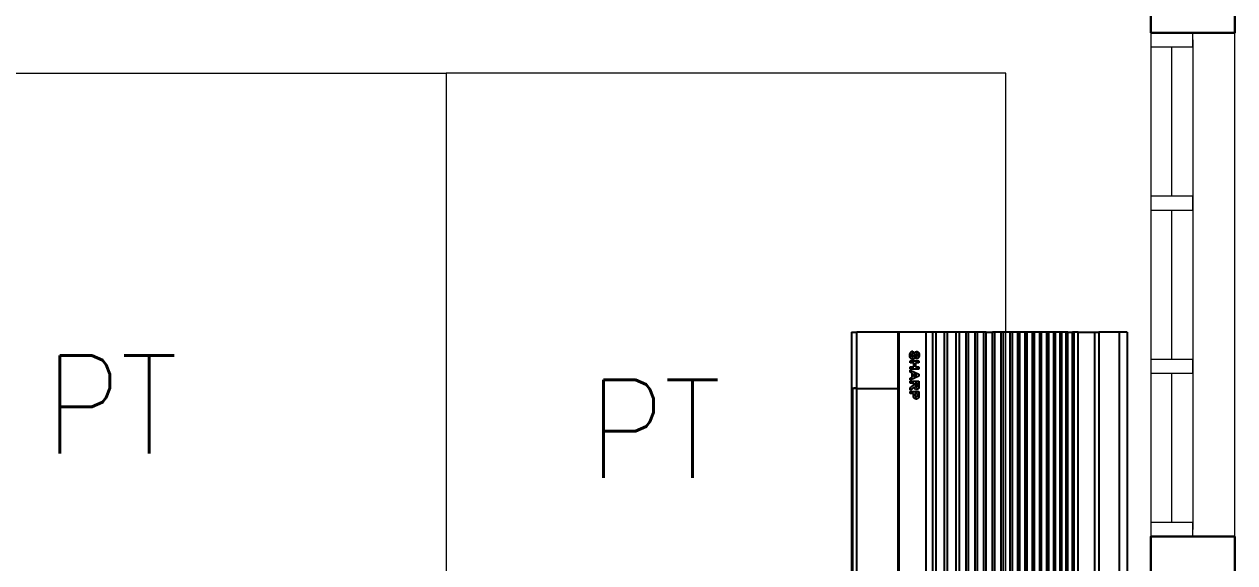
# Model space of a CAD drawing. Header units: inches. Extents: x -86208230 to 200276, y 9267 to 1246656.
# Drawn here: x 131778 to 136104, y 47917 to 49842 of the extents above; entities that cross this region are included whole.
import ezdxf

# ---------------------------------------------------------------- set-up
doc = ezdxf.new("R2010")
doc.units = ezdxf.units.IN
doc.header["$MEASUREMENT"] = 0
for name, color, linetype, lineweight in [('1', 8, 'Continuous', 9), ('LW', 8, 'Continuous', 20), ('t3', 8, 'Continuous', 25), ('wall', 8, 'Continuous', 30), ('WIN', 8, 'Continuous', 18)]:
    doc.layers.add(name, color=color, linetype=linetype, lineweight=lineweight)
doc.layers.add('Edges', color=7, linetype='Continuous')
doc.styles.add('LAILA', font='romans.shx', dxfattribs={"width": 0.85})

# ---------------------------------------------------------------- blocks, each defined once
blk = doc.blocks.new('air con')
at = {"layer": 'Edges'}
for p, q in [((71.4, 41.9), (152.4, 41.9)), ((71.4, 41.9), (71.4, 41.09)), ((71.4, 41.09), (152.4, 41.09)), ((71.4, 41.09), (71.4, 39.12)), ((71.4, 39.12), (152.4, 39.12)), ((71.4, 38.72), (71.4, 39.12)), ((152.4, 38.72), (71.4, 38.72)), ((71.4, 37.09), (71.4, 38.72)), ((71.4, 37.09), (71.4, 36.7)), ((152.4, 37.09), (71.4, 37.09)), ((152.4, 36.7), (71.4, 36.7)), ((71.4, 36.7), (71.4, 36.54)), ((152.4, 36.54), (71.4, 36.54)), ((71.4, 36.08), (71.4, 36.54)), ((152.4, 36.08), (71.4, 36.08)), ((71.4, 36.08), (71.4, 35.91)), ((152.4, 35.91), (71.4, 35.91)), ((71.4, 35.91), (71.4, 35.49)), ((71.4, 35.49), (71.4, 35.34)), ((152.4, 35.49), (71.4, 35.49)), ((152.4, 35.34), (71.4, 35.34)), ((71.4, 35.34), (71.4, 34.88)), ((152.4, 34.88), (71.4, 34.88)), ((71.4, 34.88), (71.4, 34.71)), ((152.4, 34.71), (71.4, 34.71)), ((71.4, 34.71), (71.4, 34.21)), ((152.4, 34.21), (71.4, 34.21)), ((71.4, 34.21), (71.4, 34.02)), ((71.4, 34.02), (71.4, 33.51)), ((152.4, 34.02), (71.4, 34.02)), ((152.4, 33.51), (71.4, 33.51)), ((71.4, 33.51), (71.4, 33.33)), ((152.4, 33.33), (71.4, 33.33)), ((71.4, 33.33), (71.4, 32.83)), ((152.4, 32.83), (71.4, 32.83)), ((71.4, 32.83), (71.4, 32.62)), ((152.4, 32.62), (71.4, 32.62)), ((71.4, 32.62), (71.4, 32.1)), ((152.4, 32.1), (71.4, 32.1)), ((71.4, 32.1), (71.4, 31.91)), ((152.4, 31.91), (71.4, 31.91)), ((71.4, 31.91), (71.4, 31.38)), ((152.4, 31.38), (71.4, 31.38)), ((71.4, 31.38), (71.4, 31.19)), ((152.4, 31.19), (71.4, 31.19)), ((71.4, 31.19), (71.4, 30.65)), ((152.4, 30.65), (71.4, 30.65)), ((71.4, 30.65), (71.4, 30.44)), ((152.4, 30.44), (71.4, 30.44)), ((71.4, 30.44), (71.4, 29.79)), ((152.4, 29.79), (71.4, 29.79)), ((71.4, 29.79), (71.4, 29.56)), ((71.4, 29.56), (71.4, 28.93)), ((152.4, 29.56), (71.4, 29.56)), ((152.4, 28.93), (71.4, 28.93)), ((71.4, 28.93), (71.4, 28.71)), ((152.4, 28.71), (71.4, 28.71)), ((71.4, 28.09), (71.4, 28.71)), ((152.4, 28.09), (71.4, 28.09)), ((71.4, 28.09), (71.4, 27.87)), ((71.4, 27.87), (71.4, 27.23)), ((152.4, 27.87), (71.4, 27.87)), ((152.4, 27.23), (71.4, 27.23)), ((71.4, 27.23), (71.4, 27.02)), ((71.4, 27.02), (71.4, 26.35)), ((152.4, 27.02), (71.4, 27.02)), ((152.4, 26.35), (71.4, 26.35)), ((71.4, 26.35), (71.4, 26.12)), ((152.4, 26.12), (71.4, 26.12)), ((71.4, 26.12), (71.4, 25.47)), ((152.4, 25.47), (71.4, 25.47)), ((71.4, 25.47), (71.4, 25.16)), ((152.4, 25.16), (71.4, 25.16)), ((71.4, 25.16), (71.4, 24.3)), ((152.4, 24.3), (71.4, 24.3)), ((71.4, 24.3), (71.4, 24)), ((152.4, 24), (71.4, 24)), ((71.4, 24), (71.4, 23.18)), ((71.4, 23.18), (71.4, 22.88)), ((152.4, 23.18), (71.4, 23.18)), ((152.4, 22.88), (71.4, 22.88)), ((71.4, 22.88), (71.4, 22.21)), ((152.4, 22.21), (71.4, 22.21)), ((71.4, 22.21), (71.4, 19.57)), ((73.28, 21.28), (73.29, 21.35)), ((73.29, 21.35), (73.33, 21.41)), ((73.33, 21.41), (73.38, 21.46)), ((73.38, 21.46), (73.45, 21.49)), ((73.45, 21.49), (73.54, 21.52)), ((73.48, 21.32), (73.47, 21.29)), ((73.5, 21.35), (73.48, 21.32)), ((73.56, 21.37), (73.5, 21.35)), ((73.54, 21.52), (73.64, 21.52)), ((73.64, 21.38), (73.56, 21.37)), ((73.64, 21.52), (73.73, 21.52)), ((73.71, 21.37), (73.64, 21.38)), ((73.77, 21.35), (73.71, 21.37)), ((73.73, 21.52), (73.8, 21.51)), ((73.8, 21.31), (73.77, 21.35)), ((73.8, 21.51), (73.87, 21.48)), ((73.87, 21.48), (73.92, 21.45)), ((73.92, 21.45), (73.96, 21.41)), ((73.96, 21.41), (73.99, 21.37)), ((73.99, 21.37), (74.01, 21.32)), ((74.21, 20.64), (74.21, 21.51)), ((74.21, 21.51), (74.41, 21.51)), ((74.41, 21.51), (74.41, 21.17)), ((74.8, 21.17), (74.8, 21.51)), ((74.8, 21.51), (75, 21.51)), ((75, 21.51), (75, 20.64)), ((75.11, 20.64), (75.49, 21.51)), ((75.49, 21.51), (75.7, 21.51)), ((75.7, 21.51), (76.09, 20.64)), ((76.2, 20.64), (76.2, 21.51)), ((76.2, 21.51), (76.62, 21.51)), ((76.55, 21.36), (76.4, 21.36)), ((76.4, 21.36), (76.4, 21.14)), ((76.7, 21.36), (76.55, 21.36)), ((76.62, 21.51), (76.75, 21.5)), ((76.74, 21.35), (76.7, 21.36)), ((76.77, 21.33), (76.74, 21.35)), ((76.75, 21.5), (76.85, 21.49)), ((76.79, 21.29), (76.77, 21.33)), ((76.85, 21.49), (76.91, 21.45)), ((76.91, 21.45), (76.96, 21.4)), ((76.96, 21.4), (76.99, 21.34)), ((76.99, 21.34), (77, 21.27)), ((77.19, 20.64), (77.19, 21.51)), ((77.19, 21.51), (77.51, 21.51)), ((77.39, 21.36), (77.39, 21.12)), ((77.48, 21.36), (77.39, 21.36)), ((77.63, 21.36), (77.48, 21.36)), ((77.51, 21.51), (77.66, 21.51)), ((77.67, 21.34), (77.63, 21.36)), ((77.66, 21.51), (77.74, 21.5)), ((77.71, 21.32), (77.67, 21.34)), ((77.74, 21.5), (77.82, 21.47)), ((77.82, 21.47), (77.89, 21.41)), ((77.89, 21.41), (77.91, 21.38)), ((77.91, 21.38), (77.93, 21.34)), ((77.93, 21.34), (77.94, 21.29)), ((73.25, 20.92), (73.44, 20.94)), ((73.26, 20.85), (73.25, 20.92)), ((73.29, 20.79), (73.26, 20.85)), ((73.29, 21.23), (73.28, 21.28)), ((73.31, 21.19), (73.29, 21.23)), ((73.32, 20.74), (73.29, 20.79)), ((73.33, 21.14), (73.31, 21.19)), ((73.37, 20.7), (73.32, 20.74)), ((73.37, 21.11), (73.33, 21.14)), ((73.41, 21.08), (73.37, 21.11)), ((73.42, 20.67), (73.37, 20.7)), ((73.46, 21.06), (73.41, 21.08)), ((73.49, 20.64), (73.42, 20.67)), ((73.44, 20.94), (73.47, 20.86)), ((73.6, 21.02), (73.46, 21.06)), ((73.47, 21.29), (73.48, 21.26)), ((73.47, 20.86), (73.51, 20.81)), ((73.48, 21.26), (73.5, 21.24)), ((73.57, 20.63), (73.49, 20.64)), ((73.5, 21.24), (73.57, 21.21)), ((73.51, 20.81), (73.57, 20.78)), ((73.57, 21.21), (73.68, 21.18)), ((73.57, 20.78), (73.66, 20.77)), ((73.65, 20.62), (73.57, 20.63)), ((73.76, 20.98), (73.6, 21.02)), ((73.77, 20.63), (73.65, 20.62)), ((73.66, 20.77), (73.74, 20.78)), ((73.68, 21.18), (73.81, 21.15)), ((73.74, 20.78), (73.8, 20.81)), ((73.8, 20.96), (73.76, 20.98)), ((73.87, 20.66), (73.77, 20.63)), ((73.82, 21.25), (73.8, 21.31)), ((73.83, 20.94), (73.8, 20.96)), ((73.8, 20.81), (73.84, 20.85)), ((73.81, 21.15), (73.9, 21.12)), ((74.02, 21.26), (73.82, 21.25)), ((73.84, 20.92), (73.83, 20.94)), ((73.85, 20.89), (73.84, 20.92)), ((73.84, 20.85), (73.85, 20.89)), ((73.94, 20.7), (73.87, 20.66)), ((73.9, 21.12), (73.96, 21.08)), ((74, 20.75), (73.94, 20.7)), ((73.96, 21.08), (74.01, 21.03)), ((74.04, 20.82), (74, 20.75)), ((74.01, 21.32), (74.02, 21.26)), ((74.01, 21.03), (74.04, 20.97)), ((74.04, 20.97), (74.05, 20.89)), ((74.05, 20.89), (74.04, 20.82)), ((74.41, 20.64), (74.21, 20.64)), ((74.41, 21.17), (74.8, 21.17)), ((74.8, 21.02), (74.41, 21.02)), ((74.41, 21.02), (74.41, 20.64)), ((74.8, 20.64), (74.8, 21.02)), ((75, 20.64), (74.8, 20.64)), ((75.32, 20.64), (75.11, 20.64)), ((75.4, 20.84), (75.32, 20.64)), ((75.79, 20.84), (75.4, 20.84)), ((75.59, 21.31), (75.46, 20.98)), ((75.46, 20.98), (75.73, 20.98)), ((75.73, 20.98), (75.59, 21.31)), ((75.88, 20.64), (75.79, 20.84)), ((76.09, 20.64), (75.88, 20.64)), ((76.4, 20.64), (76.2, 20.64)), ((76.4, 21.14), (76.54, 21.14)), ((76.44, 21), (76.4, 21)), ((76.4, 21), (76.4, 20.64)), ((76.5, 21), (76.44, 21)), ((76.54, 20.99), (76.5, 21)), ((76.54, 21.14), (76.66, 21.14)), ((76.57, 20.98), (76.54, 20.99)), ((76.6, 20.96), (76.57, 20.98)), ((76.7, 20.83), (76.6, 20.96)), ((76.66, 21.14), (76.72, 21.15)), ((76.85, 20.64), (76.7, 20.83)), ((76.72, 21.15), (76.75, 21.17)), ((76.8, 21.03), (76.74, 21.02)), ((76.74, 21.02), (76.8, 20.99)), ((76.75, 21.17), (76.78, 21.19)), ((76.78, 21.19), (76.79, 21.22)), ((76.8, 21.25), (76.79, 21.29)), ((76.79, 21.22), (76.8, 21.25)), ((76.86, 21.05), (76.8, 21.03)), ((76.8, 20.99), (76.85, 20.95)), ((76.85, 20.95), (76.9, 20.89)), ((77.08, 20.64), (76.85, 20.64)), ((76.9, 21.07), (76.86, 21.05)), ((76.94, 21.1), (76.9, 21.07)), ((76.9, 20.89), (76.96, 20.81)), ((76.97, 21.14), (76.94, 21.1)), ((76.96, 20.81), (77.08, 20.64)), ((76.99, 21.18), (76.97, 21.14)), ((77, 21.22), (76.99, 21.18)), ((77, 21.27), (77, 21.22)), ((77.39, 20.64), (77.19, 20.64)), ((77.39, 21.12), (77.5, 21.12)), ((77.52, 20.97), (77.39, 20.97)), ((77.39, 20.97), (77.39, 20.64)), ((77.5, 21.12), (77.59, 21.12)), ((77.64, 20.97), (77.52, 20.97)), ((77.59, 21.12), (77.65, 21.13)), ((77.72, 20.98), (77.64, 20.97)), ((77.65, 21.13), (77.69, 21.15)), ((77.69, 21.15), (77.72, 21.17)), ((77.73, 21.28), (77.71, 21.32)), ((77.72, 21.17), (77.73, 21.2)), ((77.78, 21), (77.72, 20.98)), ((77.74, 21.24), (77.73, 21.28)), ((77.73, 21.2), (77.74, 21.24)), ((77.83, 21.02), (77.78, 21)), ((77.87, 21.06), (77.83, 21.02)), ((77.91, 21.11), (77.87, 21.06)), ((77.93, 21.17), (77.91, 21.11)), ((77.94, 21.24), (77.93, 21.17)), ((77.94, 21.29), (77.94, 21.24)), ((152.4, 19.57), (71.4, 19.57)), ((71.4, 19.57), (71.4, 19.49)), ((152.4, 19.49), (71.4, 19.49)), ((71.4, 19.49), (71.4, 15.42)), ((76.92, 15.42), (76.92, 19.49)), ((76.92, 18.47), (76.92, 18.81)), ((76.92, 18.13), (76.92, 18.47)), ((76.92, 17.8), (76.92, 18.13)), ((76.92, 17.48), (76.92, 17.8)), ((76.92, 17.16), (76.92, 17.48)), ((76.92, 16.85), (76.92, 17.16)), ((76.92, 16.55), (76.92, 16.85)), ((76.86, 15.42), (71.4, 15.42)), ((71.4, 14.9), (71.4, 15.42)), ((76.92, 15.42), (76.86, 15.42)), ((76.86, 15.42), (76.86, 15.14)), ((76.92, 16.26), (76.92, 16.55)), ((76.92, 15.97), (76.92, 16.26)), ((76.92, 15.69), (76.92, 15.97)), ((76.92, 15.42), (76.92, 15.69)), ((76.92, 15.42), (76.92, 15.14)), ((146.42, 15.42), (76.92, 15.42)), ((71.4, 14.9), (152.4, 14.9)), ((76.92, 15.14), (76.86, 15.14)), ((76.86, 15.05), (76.86, 15.14)), ((76.92, 15.05), (76.86, 15.05)), ((76.92, 15.14), (76.92, 15.05)), ((146.42, 15.05), (76.92, 15.05)), ((76.92, 15.05), (76.92, 15.01)), ((146.42, 15.01), (76.92, 15.01))]:
    blk.add_line(p, q, dxfattribs=at)
blk = doc.blocks.new('2.0 HP AIR CONDITION')
at = {"xscale": 36.51607049631966, "yscale": 36.51607049631966, "zscale": 36.51607049631966}
blk.add_blockref('air con', (-4183.5, -544), dxfattribs=at)

msp = doc.modelspace()

# ---------------------------------------------------------------- linework, layer by layer
at = {"layer": '1'}
for points in [[(131286.1, 47166.3), (131286.1, 49666.3), (133286.1, 49666.3), (133286.1, 47166.3)], [(135286.1, 47166.3), (135286.1, 49666.3), (133286.1, 49666.3), (133286.1, 47166.3)]]:
    msp.add_lwpolyline(points, close=True, dxfattribs=at)
at = {"layer": 'LW'}
msp.add_line((136103.7, 48010.6), (136103.7, 49810.6), dxfattribs=at)
at = {"layer": 'wall'}
msp.add_line((135803.7, 49810.6), (135803.7, 50548.1), dxfattribs=at)
for points in [[(135803.7, 49810.6), (135803.7, 49960.6), (136103.7, 49960.6), (136103.7, 49810.6)], [(135803.7, 47860.6), (135803.7, 48010.6), (136103.7, 48010.6), (136103.7, 47860.6)]]:
    msp.add_lwpolyline(points, close=True, dxfattribs=at)
at = {"layer": 'WIN'}
for p, q in [((135803.7, 49810.6), (135803.7, 48010.6)), ((135878.7, 49227.3), (135878.7, 49760.6)), ((135953.7, 49785.6), (135953.7, 48035.6)), ((135878.7, 48643.9), (135878.7, 49177.3)), ((135878.7, 48060.6), (135878.7, 48593.9))]:
    msp.add_line(p, q, dxfattribs=at)
for points in [[(135953.7, 49760.6), (135953.7, 49810.6), (135803.7, 49810.6), (135803.7, 49760.6)], [(135953.7, 49177.3), (135953.7, 49227.3), (135803.7, 49227.3), (135803.7, 49177.3)], [(135953.7, 48593.9), (135953.7, 48643.9), (135803.7, 48643.9), (135803.7, 48593.9)], [(135953.7, 48010.6), (135953.7, 48060.6), (135803.7, 48060.6), (135803.7, 48010.6)]]:
    msp.add_lwpolyline(points, close=True, dxfattribs=at)

# ---------------------------------------------------------------- block references
at = {"rotation": 270}
msp.add_blockref('2.0 HP AIR CONDITION', (134733.7, 47164.5), dxfattribs=at)

# ---------------------------------------------------------------- texts
at = {"layer": 't3', "style": 'LAILA', "width": 0.85}
for p in [(131650.4, 48307.2), (133592.7, 48220.4)]:
    msp.add_text(' PT', height=350, dxfattribs=at).set_placement(p)

doc.saveas('drawing.dxf')
